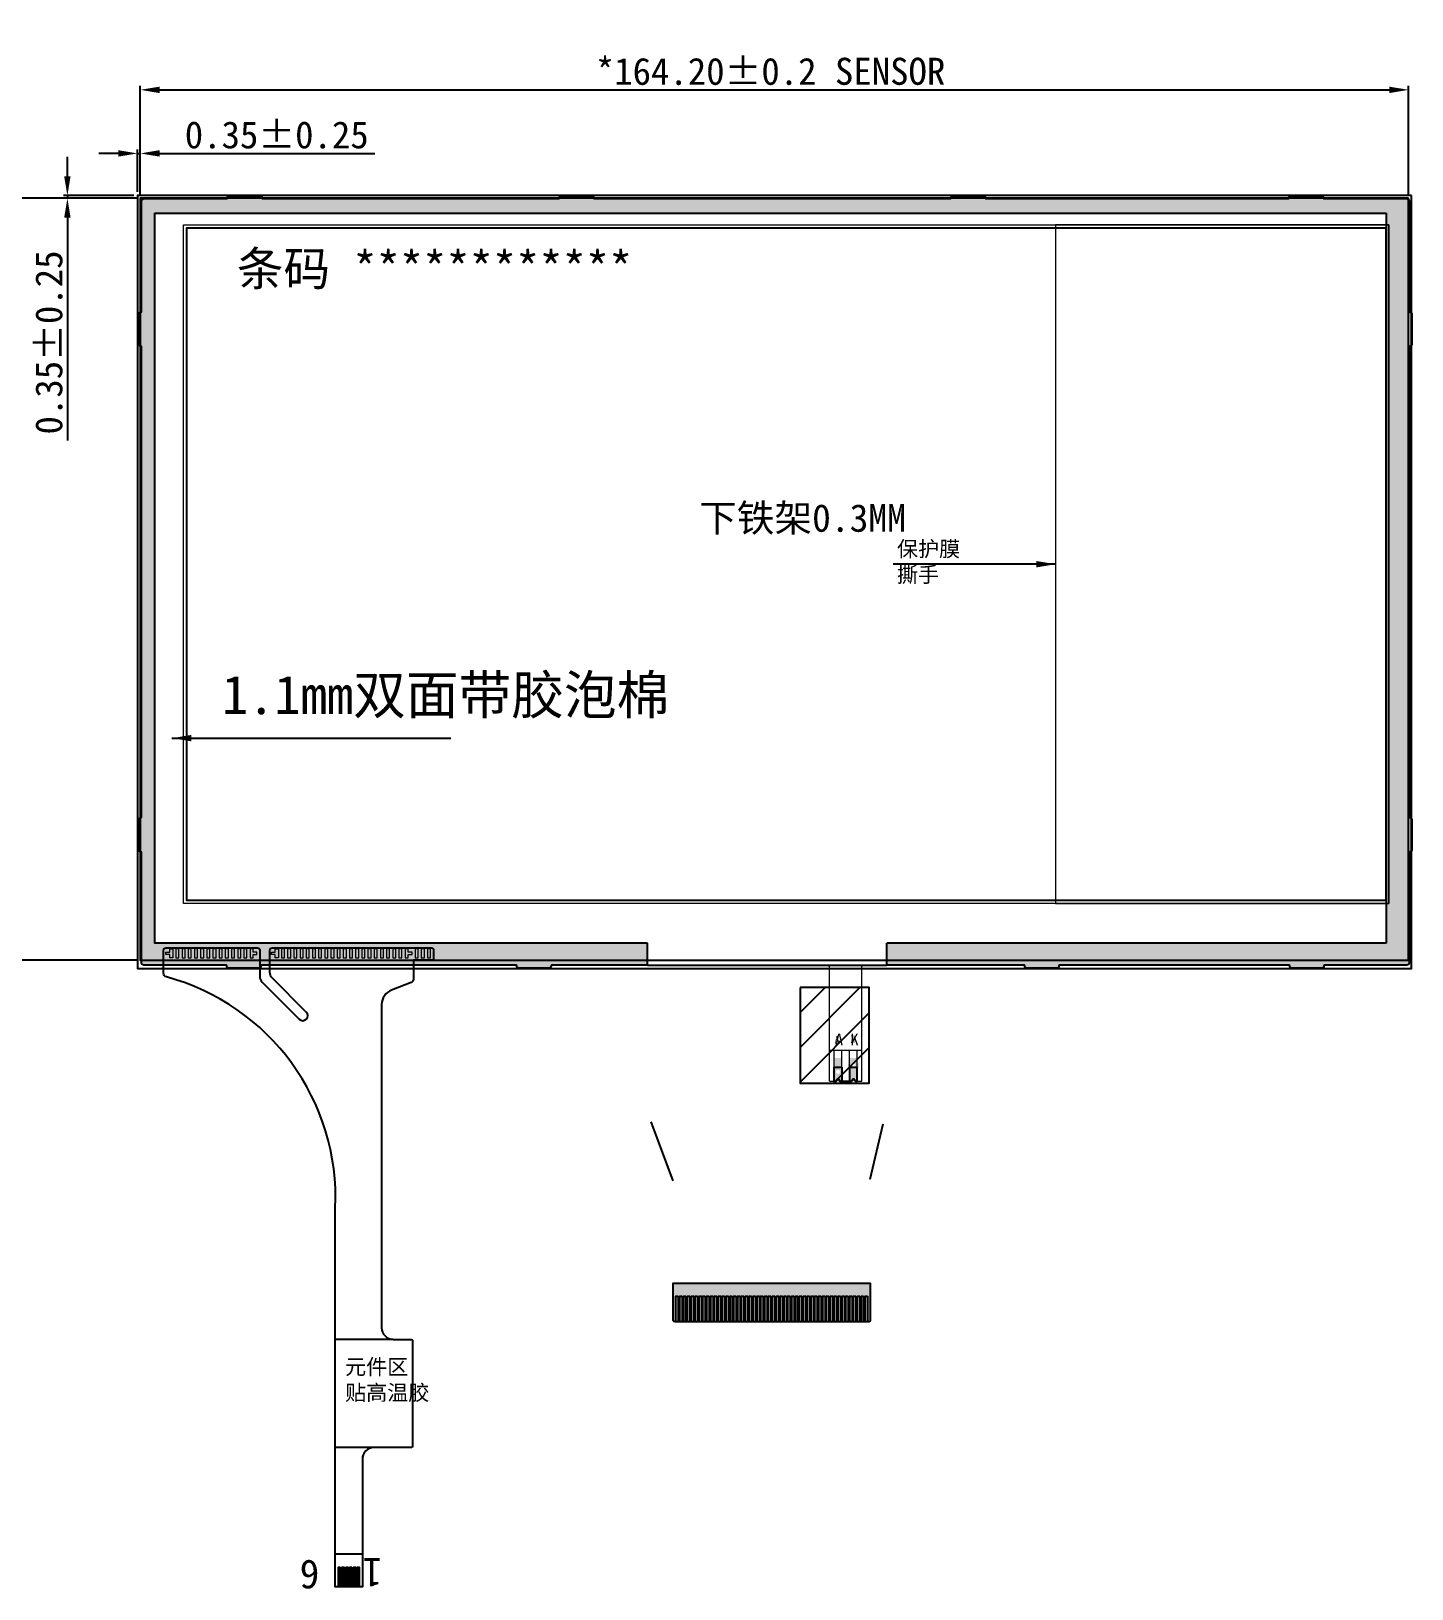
# Model space of a CAD drawing. Extents: x 23 to 280686, y -58 to 9807.
# Drawn here: x 143517.5 to 143696.3, y 3986 to 4187.5 of the extents above; entities that cross this region are included whole.
import ezdxf
from ezdxf.enums import TextEntityAlignment as Align

# ---------------------------------------------------------------- set-up
doc = ezdxf.new("R2010")
doc.units = 0
doc.header["$LTSCALE"] = 23.1
doc.header["$PDMODE"] = 35
doc.layers.get('0').update_dxf_attribs({"linetype": 'CONTINUOUS'})
doc.layers.get('Defpoints').update_dxf_attribs({"linetype": 'CONTINUOUS'})
for name, color, linetype in [('Bezel_U', 30, 'CONTINUOUS'), ('Cover lens', 6, 'CONTINUOUS'), ('DIM', 130, 'CONTINUOUS'), ('FPC', 30, 'CONTINUOUS'), ('LCD', 3, 'CONTINUOUS'), ('SENSOR OD', 7, 'CONTINUOUS'), ('TP', 42, 'CONTINUOUS'), ('标注', 3, 'CONTINUOUS'), ('白框', 7, 'CONTINUOUS')]:
    doc.layers.add(name, color=color, linetype=linetype)
doc.layers.add('core', color=7, linetype='CONTINUOUS', lineweight=20)
doc.layers.add('保护膜', color=75, linetype='CONTINUOUS', lineweight=5)
doc.styles.add('Arial', font='')
doc.styles.get("Standard").update_dxf_attribs({"font": ''})
doc.styles.add('TEXTSTYLE_1', font='txt_____.ttf', dxfattribs={"width": 0.8})
doc.styles.add('宋体', font='')
doc.styles.get('Arial').set_extended_font_data('SimSun')
doc.styles.get('Standard').set_extended_font_data('SimSun')
doc.styles.get('宋体').set_extended_font_data('SimSun')
doc.dimstyles.new('ORM1', dxfattribs={"dimtxt": 3.5, "dimasz": 2.5, "dimexe": 0.5, "dimexo": 0.5, "dimgap": 0.5, "dimtad": 1, "dimzin": 1, "dimdsep": 46, "dimtxsty": 'Arial', "dimcen": 2.5, "dimclrt": 7, "dimadec": 0, "dimazin": 0, "dimtfac": 1, "dimtmove": 0, "dimatfit": 3, "dimfxl": 1, "dimtolj": 2, "dimarcsym": 0})

# ---------------------------------------------------------------- blocks, each defined once
blk = doc.blocks.new('*D92')
at = {"layer": 'Defpoints', "color": 0, "transparency": 16777216}
for p in [(143695.84, 4179.93), (143531.64, 4165.9, 95.76), (143695.84, 4165.9, 95.76)]:
    blk.add_point(p, dxfattribs=at)
at = {"layer": 'DIM', "color": 0, "lineweight": -2, "transparency": 16777216}
for p, q in [((143531.64, 4166.4), (143531.64, 4180.43)), ((143695.84, 4166.4), (143695.84, 4180.43)), ((143534.14, 4179.93), (143693.34, 4179.93))]:
    blk.add_line(p, q, dxfattribs=at)
at = {"layer": 'DIM', "color": 0, "transparency": 16777216}
for points in [[(143534.14, 4180.34), (143534.14, 4179.51), (143531.64, 4179.93)], [(143693.34, 4180.34), (143693.34, 4179.51), (143695.84, 4179.93)]]:
    blk.add_solid(points, dxfattribs=at)
at = {"layer": 'DIM', "color": 7, "transparency": 16777216, "insert": (143613.24, 4182.3), "char_height": 3.5, "attachment_point": 5, "style": 'Arial'}
blk.add_mtext('\\A2;*164.20%%P0.2 SENSOR', dxfattribs=at)
blk = doc.blocks.new('*D93')
at = {"layer": 'Defpoints', "color": 0, "transparency": 16777216}
for p in [(143510.12, 4165.9), (143531.64, 4165.9, 95.76), (143531.64, 4067.3, 95.76)]:
    blk.add_point(p, dxfattribs=at)
at = {"layer": 'DIM', "color": 0, "lineweight": -2, "transparency": 16777216}
for p, q in [((143531.14, 4165.9), (143509.62, 4165.9)), ((143510.12, 4069.8), (143510.12, 4163.4)), ((143531.14, 4067.3), (143509.62, 4067.3))]:
    blk.add_line(p, q, dxfattribs=at)
at = {"layer": 'DIM', "color": 0, "transparency": 16777216}
for points in [[(143509.7, 4163.4), (143510.54, 4163.4), (143510.12, 4165.9)], [(143509.7, 4069.8), (143510.54, 4069.8), (143510.12, 4067.3)]]:
    blk.add_solid(points, dxfattribs=at)
at = {"layer": 'DIM', "color": 7, "transparency": 16777216, "insert": (143507.74, 4117.7), "char_height": 3.5, "attachment_point": 5, "rotation": 90, "style": 'Arial'}
blk.add_mtext('\\A2;*98.60%%P0.2 SENSOR', dxfattribs=at)
blk = doc.blocks.new('*D94')
at = {"layer": 'Defpoints', "color": 0, "transparency": 16777216}
for p in [(143531.64, 4171.7), (143531.29, 4166.25), (143531.64, 4165.9)]:
    blk.add_point(p, dxfattribs=at)
at = {"layer": 'DIM', "color": 0, "lineweight": -2, "transparency": 16777216}
for p, q in [((143531.29, 4166.75), (143531.29, 4172.2)), ((143531.64, 4166.4), (143531.64, 4172.2)), ((143528.79, 4171.7), (143526.29, 4171.7)), ((143531.29, 4171.7), (143531.64, 4171.7)), ((143534.14, 4171.7), (143561.99, 4171.7))]:
    blk.add_line(p, q, dxfattribs=at)
at = {"layer": 'DIM', "color": 0, "transparency": 16777216}
for points in [[(143528.79, 4172.12), (143528.79, 4171.29), (143531.29, 4171.7)], [(143534.14, 4172.12), (143534.14, 4171.29), (143531.64, 4171.7)]]:
    blk.add_solid(points, dxfattribs=at)
at = {"layer": 'DIM', "color": 7, "transparency": 16777216, "insert": (143549.31, 4174.08), "char_height": 3.5, "attachment_point": 5, "style": 'Arial'}
blk.add_mtext('\\A2;0.35±0.25', dxfattribs=at)
blk = doc.blocks.new('*D95')
at = {"layer": 'Defpoints', "color": 0, "transparency": 16777216}
for p in [(143531.29, 4166.25), (143522.21, 4165.9), (143531.64, 4165.9)]:
    blk.add_point(p, dxfattribs=at)
at = {"layer": 'DIM', "color": 0, "lineweight": -2, "transparency": 16777216}
for p, q in [((143522.21, 4168.75), (143522.21, 4171.25)), ((143530.79, 4166.25), (143521.71, 4166.25)), ((143522.21, 4166.25), (143522.21, 4165.9)), ((143531.14, 4165.9), (143521.71, 4165.9)), ((143522.21, 4163.4), (143522.21, 4134.57))]:
    blk.add_line(p, q, dxfattribs=at)
at = {"layer": 'DIM', "color": 0, "transparency": 16777216}
for points in [[(143521.79, 4168.75), (143522.62, 4168.75), (143522.21, 4166.25)], [(143521.79, 4163.4), (143522.62, 4163.4), (143522.21, 4165.9)]]:
    blk.add_solid(points, dxfattribs=at)
at = {"layer": 'DIM', "color": 7, "transparency": 16777216, "insert": (143519.83, 4147.24), "char_height": 3.5, "attachment_point": 5, "rotation": 90, "style": 'Arial'}
blk.add_mtext('\\A2;0.35±0.25', dxfattribs=at)
blk = doc.blocks.new('ROUND_5')
at = {"const_width": 0.00005}
blk.add_lwpolyline([(-0.000024, 0, 1), (0.000024, 0, 1)], format="xyb", close=True, dxfattribs=at)
blk = doc.blocks.new('ROUND_21')
at = {"const_width": 0.00005}
blk.add_lwpolyline([(-0.000024, 0, 1), (0.000024, 0, 1)], format="xyb", close=True, dxfattribs=at)
blk = doc.blocks.new('ROUND_24')
at = {"const_width": 0.0025}
blk.add_lwpolyline([(-0.00125, 0, 1), (0.00125, 0, 1)], format="xyb", close=True, dxfattribs=at)
blk = doc.blocks.new('fdfdsfsdf')
h = blk.add_hatch()
h.set_pattern_fill('ANSI36', color=3, scale=0.2, style=0)
h.set_pattern_definition([(45, (141966.7357, 3056.25546), (0.3367596, 1.2347852), [1.5875, -0.3175, 0, -0.3175])])
h.paths.add_polyline_path([(142574.63, 3352.94), (142562.19, 3352.94), (142562.1, 3352.68), (142561.89, 3352.59), (142557.99, 3352.59), (142557.78, 3352.68), (142557.69, 3352.94), (142524.64, 3352.94), (142524.56, 3352.68), (142524.34, 3352.59), (142520.44, 3352.59), (142520.23, 3352.68), (142520.14, 3352.94), (142509.44, 3352.94), (142509.23, 3353.03), (142509.14, 3353.24), (142509.14, 3367.59), (142508.88, 3367.68), (142508.79, 3367.89), (142508.79, 3371.79), (142508.88, 3372), (142509.14, 3372.09), (142509.14, 3432.99), (142508.88, 3433.08), (142508.79, 3433.29), (142508.79, 3437.19), (142508.88, 3437.4), (142509.14, 3437.49), (142509.14, 3451.84), (142509.23, 3452.05), (142509.44, 3452.14), (142520.24, 3452.14), (142520.33, 3452.4), (142520.54, 3452.49), (142524.44, 3452.49), (142524.65, 3452.4), (142524.74, 3452.14), (142563.19, 3452.14), (142563.28, 3452.4), (142563.49, 3452.49), (142567.39, 3452.49), (142567.6, 3452.4), (142567.69, 3452.14), (142613.89, 3452.14), (142613.98, 3452.4), (142614.19, 3452.49), (142618.09, 3452.49), (142618.3, 3452.4), (142618.39, 3452.14), (142657.64, 3452.14), (142657.73, 3452.4), (142657.94, 3452.49), (142661.84, 3452.49), (142662.05, 3452.4), (142662.14, 3452.14), (142672.94, 3452.14), (142673.15, 3452.05), (142673.24, 3451.84), (142673.24, 3437.49), (142673.5, 3437.4), (142673.59, 3437.19), (142673.59, 3433.29), (142673.5, 3433.08), (142673.24, 3432.99), (142673.24, 3372.09), (142673.5, 3372), (142673.59, 3371.79), (142673.59, 3367.89), (142673.5, 3367.68), (142673.24, 3367.59), (142673.24, 3353.24), (142673.15, 3353.03), (142672.94, 3352.94), (142662.23, 3352.94), (142662.15, 3352.68), (142661.93, 3352.59), (142658.03, 3352.59), (142657.82, 3352.68), (142657.73, 3352.94), (142627.94, 3352.94), (142627.85, 3352.68), (142627.64, 3352.59), (142623.74, 3352.59), (142623.53, 3352.68), (142623.44, 3352.94), (142605.63, 3352.94), (142605.63, 3355.82), (142670.24, 3355.82), (142670.24, 3450.27), (142510.83, 3450.27), (142510.83, 3355.82), (142574.63, 3355.82)])
blk.add_hatch(color=31).paths.add_polyline_path([(142577.97, 3306.99), (142577.97, 3311.81), (142603.47, 3311.81), (142603.47, 3307), (142603.41, 3306.88), (142603.27, 3306.81), (142578.2, 3306.82), (142578.04, 3306.86)])
at = {"layer": 'core'}
h = blk.add_hatch(color=1, dxfattribs=at)
h.paths.add_polyline_path([(142599.55, 3339.16, -1), (142599.05, 3339.16, -1)], flags=16)
edge = h.paths.add_edge_path()
edge.add_line((142599.8, 3340.96), (142598.8, 3340.96))
edge.add_line((142598.8, 3340.96), (142598.8, 3339.65))
edge.add_arc((142599.3, 3339.16), 0.7, 135.5847, 224.4153)
edge.add_line((142598.8, 3338.67), (142598.8, 3337.96))
edge.add_line((142598.8, 3337.96), (142599.05, 3337.96))
edge.add_arc((142599.3, 3337.96), 0.25, 0, 180, ccw=False)
edge.add_line((142599.55, 3337.96), (142599.8, 3337.96))
edge.add_line((142599.8, 3337.96), (142599.8, 3338.67))
edge.add_arc((142599.3, 3339.16), 0.7, 315.5847, 404.4153)
edge.add_line((142599.8, 3339.65), (142599.8, 3340.96))
h = blk.add_hatch(color=5, dxfattribs=at)
h.paths.add_polyline_path([(142601.55, 3339.96, -1), (142601.05, 3339.96, -1)], flags=16)
edge = h.paths.add_edge_path()
edge.add_line((142601.8, 3340.96), (142600.8, 3340.96))
edge.add_line((142600.8, 3340.96), (142600.8, 3340.45))
edge.add_arc((142601.3, 3339.96), 0.7, 135.5847, 224.4153)
edge.add_line((142600.8, 3339.47), (142600.8, 3337.96))
edge.add_line((142600.8, 3337.96), (142601.05, 3337.96))
edge.add_arc((142601.3, 3337.96), 0.25, 0, 180, ccw=False)
edge.add_line((142601.55, 3337.96), (142601.8, 3337.96))
edge.add_line((142601.8, 3337.96), (142601.8, 3339.47))
edge.add_arc((142601.3, 3339.96), 0.7, 315.5847, 404.4153)
edge.add_line((142601.8, 3340.45), (142601.8, 3340.96))
at = {"layer": 'DIM', "linetype": 'Continuous'}
h = blk.add_hatch(dxfattribs=at)
h.set_pattern_fill('ANSI31', color=256, style=0)
h.set_pattern_definition([(45, (141279.504, 2621.0105), (-2.245064, 2.245064), [])])
h.paths.add_polyline_path([(142594.38, 3337.68), (142603.34, 3337.68), (142603.34, 3350.06), (142594.38, 3350.06)])
at = {"color": 3}
for p, q in [((142574.63, 3352.94), (142574.63, 3355.82)), ((142605.63, 3352.94), (142605.63, 3355.82)), ((142574.63, 3352.94), (142605.63, 3352.94))]:
    blk.add_line(p, q, dxfattribs=at)
at = {"color": 34}
for p, q in [((142577.97, 3325.04), (142575.13, 3332.7)), ((142603.47, 3325.29), (142605.13, 3332.45))]:
    blk.add_line(p, q, dxfattribs=at)
at = {"color": 3}
for points in [[(142574.63, 3352.94), (142562.19, 3352.94), (142562.1, 3352.68), (142561.89, 3352.59), (142557.99, 3352.59), (142557.78, 3352.68), (142557.69, 3352.94), (142524.64, 3352.94), (142524.56, 3352.68), (142524.34, 3352.59), (142520.44, 3352.59), (142520.23, 3352.68), (142520.14, 3352.94), (142509.44, 3352.94), (142509.23, 3353.03), (142509.14, 3353.24), (142509.14, 3367.59), (142508.88, 3367.68), (142508.79, 3367.89), (142508.79, 3371.79), (142508.88, 3372), (142509.14, 3372.09), (142509.14, 3432.99), (142508.88, 3433.08), (142508.79, 3433.29), (142508.79, 3437.19), (142508.88, 3437.4), (142509.14, 3437.49), (142509.14, 3451.84), (142509.23, 3452.05), (142509.44, 3452.14), (142520.24, 3452.14), (142520.33, 3452.4), (142520.54, 3452.49), (142524.44, 3452.49), (142524.65, 3452.4), (142524.74, 3452.14), (142563.19, 3452.14), (142563.28, 3452.4), (142563.49, 3452.49), (142567.39, 3452.49), (142567.6, 3452.4), (142567.69, 3452.14), (142613.89, 3452.14), (142613.98, 3452.4), (142614.19, 3452.49), (142618.09, 3452.49), (142618.3, 3452.4), (142618.39, 3452.14), (142657.64, 3452.14), (142657.73, 3452.4), (142657.94, 3452.49), (142661.84, 3452.49), (142662.05, 3452.4), (142662.14, 3452.14), (142672.94, 3452.14), (142673.15, 3452.05), (142673.24, 3451.84), (142673.24, 3437.49), (142673.5, 3437.4), (142673.59, 3437.19), (142673.59, 3433.29), (142673.5, 3433.08), (142673.24, 3432.99), (142673.24, 3372.09), (142673.5, 3372), (142673.59, 3371.79), (142673.59, 3367.89), (142673.5, 3367.68), (142673.24, 3367.59), (142673.24, 3353.24)], [(142673.24, 3353.24), (142673.15, 3353.03), (142672.94, 3352.94), (142662.23, 3352.94), (142662.15, 3352.68), (142661.93, 3352.59), (142658.03, 3352.59), (142657.82, 3352.68), (142657.73, 3352.94), (142627.94, 3352.94), (142627.85, 3352.68), (142627.64, 3352.59), (142623.74, 3352.59), (142623.53, 3352.68), (142623.44, 3352.94), (142605.63, 3352.94)]]:
    blk.add_lwpolyline(points, dxfattribs=at)
at = {"color": 31}
blk.add_lwpolyline([(142577.97, 3306.99), (142577.97, 3311.81), (142603.47, 3311.81), (142603.47, 3307), (142603.41, 3306.88), (142603.27, 3306.81), (142578.2, 3306.82), (142578.04, 3306.86), (142577.97, 3306.99)], dxfattribs=at)
at = {"layer": 'Bezel_U', "linetype": 'Continuous'}
for p, q in [((142598.8, 3338.47), (142598.8, 3339.78)), ((142598.8, 3338.47), (142598.8, 3339.78)), ((142598.8, 3339.78), (142599.8, 3339.78)), ((142599.8, 3339.78), (142599.8, 3338.47)), ((142600.8, 3339.78), (142600.8, 3339.27)), ((142600.8, 3339.78), (142601.8, 3339.78)), ((142601.8, 3339.27), (142601.8, 3339.78)), ((142598.8, 3337.96), (142598.8, 3338.67)), ((142598.8, 3337.96), (142598.8, 3338.67)), ((142598.8, 3337.96), (142599.05, 3337.96)), ((142599.55, 3337.96), (142601.05, 3337.96)), ((142599.8, 3338.67), (142599.8, 3337.96)), ((142600.8, 3339.47), (142600.8, 3337.96)), ((142601.55, 3337.96), (142601.8, 3337.96)), ((142601.8, 3337.96), (142601.8, 3339.47))]:
    blk.add_line(p, q, dxfattribs=at)
for centre in [(142599.3, 3337.96), (142601.3, 3337.96)]:
    blk.add_arc(centre, 0.25, 0, 180, dxfattribs=at)
at = {"layer": 'DIM', "linetype": 'Continuous'}
blk.add_lwpolyline([(142594.38, 3350.06), (142594.38, 3337.68), (142603.34, 3337.68), (142603.34, 3350.06)], close=True, dxfattribs=at)
at = {"layer": 'TP', "color": 34, "ltscale": 10, "const_width": 0.005}
for points in [[(142575.13, 3332.7), (142575.13, 3352.94)], [(142605.13, 3352.94), (142605.13, 3332.45)], [(142577.97, 3306.99), (142577.97, 3325.04)], [(142603.47, 3325.29), (142603.47, 3306.99)]]:
    blk.add_lwpolyline(points, dxfattribs=at)
at = {"layer": 'TP', "ltscale": 10}
for points in [[(142578.62, 3310.12), (142578.62, 3306.82), (142578.32, 3306.82), (142578.32, 3310.12)], [(142579.12, 3310.12), (142579.12, 3306.82), (142578.82, 3306.82), (142578.82, 3310.12)], [(142579.62, 3310.12), (142579.62, 3306.82), (142579.32, 3306.82), (142579.32, 3310.12)], [(142580.12, 3310.12), (142580.12, 3306.82), (142579.82, 3306.82), (142579.82, 3310.12)], [(142580.62, 3310.12), (142580.62, 3306.82), (142580.32, 3306.82), (142580.32, 3310.12)], [(142581.12, 3310.12), (142581.12, 3306.82), (142580.82, 3306.82), (142580.82, 3310.12)], [(142581.62, 3310.12), (142581.62, 3306.82), (142581.32, 3306.82), (142581.32, 3310.12)], [(142582.12, 3310.12), (142582.12, 3306.82), (142581.82, 3306.82), (142581.82, 3310.12)], [(142582.62, 3310.12), (142582.62, 3306.82), (142582.32, 3306.82), (142582.32, 3310.12)], [(142583.12, 3310.12), (142583.12, 3306.82), (142582.82, 3306.82), (142582.82, 3310.12)], [(142583.62, 3310.12), (142583.62, 3306.82), (142583.32, 3306.82), (142583.32, 3310.12)], [(142584.12, 3310.12), (142584.12, 3306.82), (142583.82, 3306.82), (142583.82, 3310.12)], [(142584.62, 3310.12), (142584.62, 3306.82), (142584.32, 3306.82), (142584.32, 3310.12)], [(142585.12, 3310.12), (142585.12, 3306.82), (142584.82, 3306.82), (142584.82, 3310.12)], [(142585.62, 3310.12), (142585.62, 3306.82), (142585.32, 3306.82), (142585.32, 3310.12)], [(142586.12, 3310.12), (142586.12, 3306.82), (142585.82, 3306.82), (142585.82, 3310.12)], [(142586.62, 3310.12), (142586.62, 3306.82), (142586.32, 3306.82), (142586.32, 3310.12)], [(142587.12, 3310.12), (142587.12, 3306.82), (142586.82, 3306.82), (142586.82, 3310.12)], [(142587.62, 3310.12), (142587.62, 3306.82), (142587.32, 3306.82), (142587.32, 3310.12)], [(142588.12, 3310.12), (142588.12, 3306.82), (142587.82, 3306.82), (142587.82, 3310.12)], [(142588.62, 3310.12), (142588.62, 3306.82), (142588.32, 3306.82), (142588.32, 3310.12)], [(142589.12, 3310.12), (142589.12, 3306.82), (142588.82, 3306.82), (142588.82, 3310.12)], [(142589.62, 3310.12), (142589.62, 3306.82), (142589.32, 3306.82), (142589.32, 3310.12)], [(142590.12, 3310.12), (142590.12, 3306.82), (142589.82, 3306.82), (142589.82, 3310.12)], [(142590.62, 3310.12), (142590.62, 3306.82), (142590.32, 3306.82), (142590.32, 3310.12)], [(142591.12, 3310.12), (142591.12, 3306.82), (142590.82, 3306.82), (142590.82, 3310.12)], [(142591.62, 3310.12), (142591.62, 3306.82), (142591.32, 3306.82), (142591.32, 3310.12)], [(142592.12, 3310.12), (142592.12, 3306.82), (142591.82, 3306.82), (142591.82, 3310.12)], [(142592.62, 3310.12), (142592.62, 3306.82), (142592.32, 3306.82), (142592.32, 3310.12)], [(142593.12, 3310.12), (142593.12, 3306.82), (142592.82, 3306.82), (142592.82, 3310.12)], [(142593.62, 3310.12), (142593.62, 3306.82), (142593.32, 3306.82), (142593.32, 3310.12)], [(142594.12, 3310.12), (142594.12, 3306.82), (142593.82, 3306.82), (142593.82, 3310.12)], [(142594.62, 3310.12), (142594.62, 3306.82), (142594.32, 3306.82), (142594.32, 3310.12)], [(142595.12, 3310.12), (142595.12, 3306.82), (142594.82, 3306.82), (142594.82, 3310.12)], [(142595.62, 3310.12), (142595.62, 3306.82), (142595.32, 3306.82), (142595.32, 3310.12)], [(142596.12, 3310.12), (142596.12, 3306.82), (142595.82, 3306.82), (142595.82, 3310.12)], [(142596.62, 3310.12), (142596.62, 3306.82), (142596.32, 3306.82), (142596.32, 3310.12)], [(142597.12, 3310.12), (142597.12, 3306.82), (142596.82, 3306.82), (142596.82, 3310.12)], [(142597.62, 3310.12), (142597.62, 3306.82), (142597.32, 3306.82), (142597.32, 3310.12)], [(142598.12, 3310.12), (142598.12, 3306.82), (142597.82, 3306.82), (142597.82, 3310.12)], [(142598.62, 3310.12), (142598.62, 3306.82), (142598.32, 3306.82), (142598.32, 3310.12)], [(142599.12, 3310.12), (142599.12, 3306.82), (142598.82, 3306.82), (142598.82, 3310.12)], [(142599.62, 3310.12), (142599.62, 3306.82), (142599.32, 3306.82), (142599.32, 3310.12)], [(142600.12, 3310.12), (142600.12, 3306.82), (142599.82, 3306.82), (142599.82, 3310.12)], [(142600.62, 3310.12), (142600.62, 3306.82), (142600.32, 3306.82), (142600.32, 3310.12)], [(142601.12, 3310.12), (142601.12, 3306.82), (142600.82, 3306.82), (142600.82, 3310.12)], [(142601.62, 3310.12), (142601.62, 3306.82), (142601.32, 3306.82), (142601.32, 3310.12)], [(142602.12, 3310.12), (142602.12, 3306.82), (142601.82, 3306.82), (142601.82, 3310.12)], [(142602.62, 3310.12), (142602.62, 3306.82), (142602.32, 3306.82), (142602.32, 3310.12)], [(142603.12, 3310.12), (142603.12, 3306.82), (142602.82, 3306.82), (142602.82, 3310.12)]]:
    blk.add_lwpolyline(points, close=True, dxfattribs=at)
for points, const_width in [([(142577.97, 3306.98), (142577.97, 3307.02)], 0.005), ([(142577.98, 3306.95), (142577.97, 3306.98)], 0.005), ([(142578, 3306.92), (142577.98, 3306.95)], 0.005), ([(142578.02, 3306.89), (142578, 3306.92)], 0.005), ([(142578, 3307.02), (142578, 3307)], 0.0001), ([(142578, 3307), (142578, 3306.98)], 0.0001), ([(142578, 3306.98), (142578, 3306.96)], 0.0001), ([(142578, 3306.96), (142578.01, 3306.95)], 0.0001), ([(142578.01, 3306.95), (142578.01, 3306.93)], 0.0001), ([(142578.01, 3306.93), (142578.02, 3306.92)], 0.0001), ([(142578.04, 3306.86), (142578.02, 3306.89)], 0.005), ([(142578.02, 3306.92), (142578.03, 3306.9)], 0.0001), ([(142578.03, 3306.9), (142578.04, 3306.89)], 0.0001), ([(142578.04, 3306.89), (142578.05, 3306.87)], 0.0001), ([(142578.07, 3306.84), (142578.04, 3306.86)], 0.005), ([(142578.05, 3306.87), (142578.07, 3306.86)], 0.0001), ([(142578.07, 3306.86), (142578.08, 3306.85)], 0.0001), ([(142578.1, 3306.83), (142578.07, 3306.84)], 0.005), ([(142578.08, 3306.85), (142578.1, 3306.84)], 0.0001), ([(142578.1, 3306.84), (142578.11, 3306.83)], 0.0001), ([(142578.14, 3306.82), (142578.1, 3306.83)], 0.005), ([(142578.11, 3306.83), (142578.13, 3306.83)], 0.0001), ([(142578.13, 3306.83), (142578.14, 3306.82)], 0.0001), ([(142578.17, 3306.82), (142578.14, 3306.82)], 0.005), ([(142578.14, 3306.82), (142578.16, 3306.82)], 0.0001), ([(142578.16, 3306.82), (142578.18, 3306.82)], 0.0001), ([(142603.27, 3306.82), (142578.17, 3306.82)], 0.005), ([(142578.18, 3306.82), (142578.2, 3306.82)], 0.0001), ([(142578.2, 3306.82), (142603.25, 3306.82)], 0.0001), ([(142603.25, 3306.82), (142603.26, 3306.82)], 0.0001), ([(142603.26, 3306.82), (142603.28, 3306.82)], 0.0001), ([(142603.31, 3306.82), (142603.27, 3306.82)], 0.005), ([(142603.28, 3306.82), (142603.3, 3306.82)], 0.0001), ([(142603.3, 3306.82), (142603.31, 3306.83)], 0.0001), ([(142603.34, 3306.83), (142603.31, 3306.82)], 0.005), ([(142603.31, 3306.83), (142603.33, 3306.83)], 0.0001), ([(142603.33, 3306.83), (142603.35, 3306.84)], 0.0001), ([(142603.37, 3306.84), (142603.34, 3306.83)], 0.005), ([(142603.35, 3306.84), (142603.36, 3306.85)], 0.0001), ([(142603.36, 3306.85), (142603.37, 3306.86)], 0.0001), ([(142603.37, 3306.86), (142603.39, 3306.87)], 0.0001), ([(142603.4, 3306.86), (142603.37, 3306.84)], 0.005), ([(142603.39, 3306.87), (142603.4, 3306.89)], 0.0001), ([(142603.4, 3306.89), (142603.41, 3306.9)], 0.0001), ([(142603.42, 3306.89), (142603.4, 3306.86)], 0.005), ([(142603.41, 3306.9), (142603.42, 3306.92)], 0.0001), ([(142603.42, 3306.92), (142603.43, 3306.93)], 0.0001), ([(142603.44, 3306.92), (142603.42, 3306.89)], 0.005), ([(142603.43, 3306.95), (142603.44, 3306.96)], 0.0001), ([(142603.43, 3306.93), (142603.43, 3306.95)], 0.0001), ([(142603.44, 3307), (142603.45, 3307.02)], 0.0001), ([(142603.44, 3306.98), (142603.44, 3307)], 0.0001), ([(142603.44, 3306.96), (142603.44, 3306.98)], 0.0001), ([(142603.46, 3306.95), (142603.44, 3306.92)], 0.005), ([(142603.47, 3306.98), (142603.46, 3306.95)], 0.005), ([(142603.47, 3307.02), (142603.47, 3306.98)], 0.005)]:
    blk.add_lwpolyline(points, dxfattribs=dict(at, const_width=const_width))
at = {"layer": '标注', "color": 31, "linetype": 'Continuous', "lineweight": 20}
for p, q in [((142598.2, 3337.96), (142598.2, 3352.94)), ((142602.4, 3337.96), (142602.4, 3352.94)), ((142598.2, 3341.96), (142602.4, 3341.96)), ((142598.8, 3337.96), (142598.8, 3341.96)), ((142599.8, 3337.96), (142599.8, 3341.96)), ((142600.8, 3337.96), (142600.8, 3341.96)), ((142601.8, 3337.96), (142601.8, 3341.96)), ((142598.2, 3337.96), (142599.15, 3337.96)), ((142598.2, 3337.96), (142599.15, 3337.96)), ((142599.45, 3337.96), (142601.15, 3337.96)), ((142599.45, 3337.96), (142601.15, 3337.96)), ((142601.45, 3337.96), (142602.4, 3337.96)), ((142601.45, 3337.96), (142602.4, 3337.96))]:
    blk.add_line(p, q, dxfattribs=at)
for centre in [(142599.3, 3337.96), (142601.3, 3337.96)]:
    blk.add_arc(centre, 0.15, 0, 180, dxfattribs=at)
at = {"layer": '白框', "color": 3, "linetype": 'Continuous'}
for p, q in [((142510.83, 3450.27), (142670.24, 3450.27)), ((142510.83, 3450.27), (142510.83, 3355.82)), ((142670.24, 3450.27), (142670.24, 3355.82)), ((142574.63, 3355.82), (142510.83, 3355.82)), ((142670.24, 3355.82), (142605.63, 3355.82))]:
    blk.add_line(p, q, dxfattribs=at)
at = {"layer": 'TP', "ltscale": 10}
for name, p in [('ROUND_21', (142577.67, 3311)), ('ROUND_24', (142577.97, 3307.02)), ('ROUND_24', (142577.97, 3306.98)), ('ROUND_24', (142577.98, 3306.95)), ('ROUND_24', (142578, 3306.92)), ('ROUND_24', (142578.02, 3306.89)), ('ROUND_24', (142578.04, 3306.86)), ('ROUND_24', (142578.07, 3306.84)), ('ROUND_24', (142578.1, 3306.83)), ('ROUND_24', (142578.14, 3306.82)), ('ROUND_24', (142578.17, 3306.82)), ('ROUND_24', (142603.27, 3306.82)), ('ROUND_24', (142603.31, 3306.82)), ('ROUND_24', (142603.34, 3306.83)), ('ROUND_24', (142603.37, 3306.84)), ('ROUND_24', (142603.4, 3306.86)), ('ROUND_24', (142603.42, 3306.89)), ('ROUND_24', (142603.44, 3306.92)), ('ROUND_24', (142603.46, 3306.95)), ('ROUND_24', (142603.47, 3307.02)), ('ROUND_24', (142603.47, 3306.98))]:
    blk.add_blockref(name, p, dxfattribs=at)
at = {"layer": 'TP', "ltscale": 10, "xscale": -1}
for p in [(142578, 3307.02), (142578, 3307), (142578, 3306.98), (142578, 3306.96), (142578.01, 3306.95), (142578.01, 3306.93), (142578.02, 3306.92), (142578.03, 3306.9), (142578.04, 3306.89), (142578.05, 3306.87), (142578.07, 3306.86), (142578.08, 3306.85), (142578.1, 3306.84), (142578.11, 3306.83), (142578.13, 3306.83), (142578.14, 3306.82), (142578.16, 3306.82), (142578.18, 3306.82), (142578.2, 3306.82), (142603.25, 3306.82), (142603.26, 3306.82), (142603.28, 3306.82), (142603.3, 3306.82), (142603.31, 3306.83), (142603.33, 3306.83), (142603.35, 3306.84), (142603.36, 3306.85), (142603.37, 3306.86), (142603.39, 3306.87), (142603.4, 3306.89), (142603.41, 3306.9), (142603.42, 3306.92), (142603.43, 3306.95), (142603.43, 3306.93), (142603.44, 3307), (142603.44, 3306.98), (142603.44, 3306.96), (142603.45, 3307.02)]:
    blk.add_blockref('ROUND_5', p, dxfattribs=at)
at = {"color": 1, "linetype": 'ByBlock', "lineweight": 15, "style": '宋体'}
blk.add_text('条码 ************', height=4.4246, dxfattribs=at).set_placement((142547.08, 3443.09), align=Align.MIDDLE_CENTER)
at = {"color": 5, "insert": (142581.33, 3412.61), "char_height": 3.5718, "width": 30.8881, "attachment_point": 1}
blk.add_mtext('{\\fSimSun|b0|i0|c134|p54;\\C1;下铁架0.3MM}', dxfattribs=at)
at = {"layer": 'core', "color": 1, "char_height": 1.5, "width": 0.7823, "attachment_point": 1, "style": '宋体'}
for s, insert in [('A', (142598.93, 3344.1)), ('K', (142600.93, 3344.1))]:
    blk.add_mtext(s, dxfattribs=dict(at, insert=insert))
at = {"layer": 'FPC', "color": 0, "linetype": 'ByBlock', "lineweight": 15, "extrusion": (0, 0, -1), "char_height": 1, "width": 0.7678, "attachment_point": 3, "text_direction": (-1, 0, 0), "style": 'TEXTSTYLE_1'}
for s, insert in [('{\\fSimSun|b0|i0|c134|p2;A}', (142598.9, 3343.8)), ('{\\fSimSun|b0|i0|c134|p2;K}', (142600.94, 3343.89))]:
    blk.add_mtext(s, dxfattribs=dict(at, insert=insert))

msp = doc.modelspace()

# ---------------------------------------------------------------- linework, layer by layer
at = {"color": 4, "linetype": 'Continuous'}
for points in [[(143557.242, 3986.404), (143557.542, 3986.404), (143557.542, 3988.754), (143557.242, 3988.754), (143557.242, 3986.404)], [(143557.742, 3986.404), (143558.042, 3986.404), (143558.042, 3988.754), (143557.742, 3988.754), (143557.742, 3986.404)], [(143558.242, 3986.404), (143558.542, 3986.404), (143558.542, 3988.754), (143558.242, 3988.754), (143558.242, 3986.404)], [(143558.742, 3986.404), (143559.042, 3986.404), (143559.042, 3988.754), (143558.742, 3988.754), (143558.742, 3986.404)], [(143559.242, 3986.404), (143559.542, 3986.404), (143559.542, 3988.754), (143559.242, 3988.754), (143559.242, 3986.404)], [(143559.742, 3986.404), (143560.042, 3986.404), (143560.042, 3988.754), (143559.742, 3988.754), (143559.742, 3986.404)]]:
    msp.add_lwpolyline(points, close=True, dxfattribs=at)
at = {"layer": 'Cover lens'}
for points in [[(143696.192, 4166.254), (143531.292, 4166.254), (143531.292, 4066.254), (143696.192, 4066.254)], [(143692.892, 4075.054), (143537.652, 4075.054), (143537.652, 4162.054), (143692.892, 4162.054)]]:
    msp.add_lwpolyline(points, close=True, dxfattribs=at)
at = {"layer": 'DIM'}
for p, q in [((143564.392, 4018.254), (143556.892, 4018.254)), ((143561.892, 4004.254), (143556.892, 4004.254))]:
    msp.add_line(p, q, dxfattribs=at)
at = {"layer": 'FPC', "linetype": 'Continuous'}
msp.add_lwpolyline([(143534.952, 4068.904), (143546.823, 4068.904, -0.4142136), (143547.123, 4068.604), (143547.123, 4065.187, 0.1989124), (143547.416, 4064.48), (143552.217, 4059.679, 1), (143553.136, 4060.598), (143548.716, 4065.018, -0.1989124), (143548.423, 4065.725), (143548.423, 4068.604, -0.4142136), (143548.723, 4068.904), (143569.392, 4068.904, -0.4142136), (143569.592, 4068.704), (143569.592, 4067.304), (143567.029, 4067.304), (143567.029, 4064.9, -0.3093912), (143566.71, 4064.434), (143564.167, 4063.446, 0.3093912), (143562.892, 4061.582), (143562.892, 4019.754, 0.4142136), (143564.392, 4018.254), (143566.692, 4018.254, -0.4142136), (143566.892, 4018.054), (143566.892, 4004.454, -0.4142136), (143566.692, 4004.254), (143561.892, 4004.254, 0.4142136), (143560.392, 4002.754), (143560.392, 3986.254), (143556.892, 3986.254), (143556.892, 4035.21, 0.3517107), (143535.022, 4065.152, -0.3389655), (143534.652, 4065.635), (143534.652, 4068.604, -0.4142136)], format="xyb", close=True, dxfattribs=at)
at = {"layer": 'FPC', "linetype": 'Continuous', "lineweight": 0}
for points in [[(143534.952, 4068.354), (143535.452, 4068.354), (143535.452, 4068.804), (143535.852, 4068.804), (143535.852, 4067.604), (143535.452, 4067.604), (143535.452, 4068.054), (143534.952, 4068.054)], [(143536.252, 4067.604), (143536.652, 4067.604), (143536.652, 4068.804), (143536.252, 4068.804)], [(143537.052, 4067.604), (143537.452, 4067.604), (143537.452, 4068.804), (143537.052, 4068.804)], [(143537.852, 4067.604), (143538.252, 4067.604), (143538.252, 4068.804), (143537.852, 4068.804)], [(143538.652, 4067.604), (143539.052, 4067.604), (143539.052, 4068.804), (143538.652, 4068.804)], [(143539.452, 4067.604), (143539.852, 4067.604), (143539.852, 4068.804), (143539.452, 4068.804)], [(143540.252, 4067.604), (143540.652, 4067.604), (143540.652, 4068.804), (143540.252, 4068.804)], [(143541.052, 4067.604), (143541.452, 4067.604), (143541.452, 4068.804), (143541.052, 4068.804)], [(143541.852, 4067.604), (143542.252, 4067.604), (143542.252, 4068.804), (143541.852, 4068.804)], [(143542.652, 4067.604), (143543.052, 4067.604), (143543.052, 4068.804), (143542.652, 4068.804)], [(143543.452, 4067.604), (143543.852, 4067.604), (143543.852, 4068.804), (143543.452, 4068.804)], [(143544.252, 4067.604), (143544.652, 4067.604), (143544.652, 4068.804), (143544.252, 4068.804)], [(143545.052, 4067.604), (143545.452, 4067.604), (143545.452, 4068.804), (143545.052, 4068.804)], [(143546.752, 4068.354), (143546.252, 4068.354), (143546.252, 4068.804), (143545.852, 4068.804), (143545.852, 4067.604), (143546.252, 4067.604), (143546.252, 4068.054), (143546.752, 4068.054)], [(143548.623, 4068.354), (143549.123, 4068.354), (143549.123, 4068.804), (143549.523, 4068.804), (143549.523, 4067.604), (143549.123, 4067.604), (143549.123, 4068.054), (143548.623, 4068.054)], [(143549.923, 4067.604), (143550.323, 4067.604), (143550.323, 4068.804), (143549.923, 4068.804)], [(143550.723, 4067.604), (143551.123, 4067.604), (143551.123, 4068.804), (143550.723, 4068.804)], [(143551.523, 4067.604), (143551.923, 4067.604), (143551.923, 4068.804), (143551.523, 4068.804)], [(143552.323, 4067.604), (143552.723, 4067.604), (143552.723, 4068.804), (143552.323, 4068.804)], [(143553.123, 4067.604), (143553.523, 4067.604), (143553.523, 4068.804), (143553.123, 4068.804)], [(143553.923, 4067.604), (143554.323, 4067.604), (143554.323, 4068.804), (143553.923, 4068.804)], [(143554.723, 4067.604), (143555.123, 4067.604), (143555.123, 4068.804), (143554.723, 4068.804)], [(143555.523, 4067.604), (143555.923, 4067.604), (143555.923, 4068.804), (143555.523, 4068.804)], [(143556.323, 4067.604), (143556.723, 4067.604), (143556.723, 4068.804), (143556.323, 4068.804)], [(143557.123, 4067.604), (143557.523, 4067.604), (143557.523, 4068.804), (143557.123, 4068.804)], [(143557.923, 4067.604), (143558.323, 4067.604), (143558.323, 4068.804), (143557.923, 4068.804)], [(143558.723, 4067.604), (143559.123, 4067.604), (143559.123, 4068.804), (143558.723, 4068.804)], [(143559.523, 4067.604), (143559.923, 4067.604), (143559.923, 4068.804), (143559.523, 4068.804)], [(143560.323, 4067.604), (143560.723, 4067.604), (143560.723, 4068.804), (143560.323, 4068.804)], [(143561.123, 4067.604), (143561.523, 4067.604), (143561.523, 4068.804), (143561.123, 4068.804)], [(143561.923, 4067.604), (143562.323, 4067.604), (143562.323, 4068.804), (143561.923, 4068.804)], [(143562.723, 4067.604), (143563.123, 4067.604), (143563.123, 4068.804), (143562.723, 4068.804)], [(143563.523, 4067.604), (143563.923, 4067.604), (143563.923, 4068.804), (143563.523, 4068.804)], [(143564.323, 4067.604), (143564.723, 4067.604), (143564.723, 4068.804), (143564.323, 4068.804)], [(143565.123, 4067.604), (143565.523, 4067.604), (143565.523, 4068.804), (143565.123, 4068.804)], [(143566.823, 4068.354), (143566.323, 4068.354), (143566.323, 4068.804), (143565.923, 4068.804), (143565.923, 4067.604), (143566.323, 4067.604), (143566.323, 4068.054), (143566.823, 4068.054)], [(143567.223, 4067.604), (143567.623, 4067.604), (143567.623, 4068.804), (143567.223, 4068.804)], [(143568.023, 4067.604), (143568.423, 4067.604), (143568.423, 4068.804), (143568.023, 4068.804)], [(143568.823, 4067.604), (143569.223, 4067.604), (143569.223, 4068.804), (143568.823, 4068.804)]]:
    msp.add_lwpolyline(points, close=True, dxfattribs=at)
at = {"layer": 'LCD'}
msp.add_line((143560.392, 3990.454), (143556.892, 3990.454), dxfattribs=at)
at = {"layer": 'SENSOR OD'}
msp.add_lwpolyline([(143695.842, 4165.904), (143531.642, 4165.904), (143531.642, 4067.304), (143695.842, 4067.304)], close=True, dxfattribs=at)
at = {"layer": '保护膜'}
for points in [[(143693.292, 4074.654), (143537.252, 4074.654), (143537.252, 4162.454), (143693.292, 4162.454)], [(143693.292, 4162.454), (143650.142, 4162.454), (143650.142, 4074.654), (143693.292, 4074.654)]]:
    msp.add_lwpolyline(points, close=True, dxfattribs=at)

# ---------------------------------------------------------------- block references
at = {"layer": 'DIM'}
msp.add_blockref('fdfdsfsdf', (1022.668, 713.711), dxfattribs=at)

# ---------------------------------------------------------------- texts
at = {"char_height": 3.75, "attachment_point": 7, "rotation": 180, "style": '宋体'}
for s, insert, width in [('6', (143554.829, 3989.739), 9.98032), ('1', (143562.949, 3989.947), 4.8862)]:
    msp.add_mtext(s, dxfattribs=dict(at, insert=insert, width=width))
at = {"layer": 'DIM', "color": 0, "lineweight": 0, "insert": (143542.203, 4104.154), "char_height": 5, "width": 380.76796, "attachment_point": 1, "style": '宋体'}
msp.add_mtext('1.1mm双面带胶泡棉', dxfattribs=at)
at = {"layer": 'FPC', "lineweight": 0, "char_height": 2, "width": 10.72297, "attachment_point": 1, "style": 'Arial'}
for s, insert in [('{\\C2;保护膜撕手}', (143629.6, 4121.54)), ('{\\C7;元件区\\P贴高温胶}', (143558.155, 4015.702))]:
    msp.add_mtext(s, dxfattribs=dict(at, insert=insert))

# ---------------------------------------------------------------- dimensions: what is measured, and where the dimension line sits
at = {"layer": 'DIM'}
dim = msp.add_linear_dim(base=(143695.842, 4179.927, -95.764), p1=(143531.642, 4165.904), p2=(143695.842, 4165.904), text='*<>%%P0.2 SENSOR', dimstyle='ORM1', override={"dimfxl": 0.5, "dimarcsym": 2}, dxfattribs=at)
dim.commit()
dim.dimension.update_dxf_attribs({"geometry": '*D92', "text_midpoint": (143613.242, 4179.927, -95.764), "dimtype": 160})
dim = msp.add_linear_dim(base=(143531.642, 4171.704), p1=(143531.292, 4166.254), p2=(143531.642, 4165.904), dimstyle='ORM1', override={"dimgap": 0.5, "dimtol": 1, "dimlim": 0, "dimtp": 0.25, "dimtm": 0.25, "dimfxl": 0.5, "dimarcsym": 2}, dxfattribs=at)
dim.commit()
dim.dimension.update_dxf_attribs({"geometry": '*D94', "text_midpoint": (143549.314, 4171.704), "dimtype": 160})
dim = msp.add_linear_dim(base=(143522.207, 4165.904), p1=(143531.292, 4166.254), p2=(143531.642, 4165.904), angle=90, dimstyle='ORM1', override={"dimtol": 1, "dimtp": 0.25, "dimtm": 0.25, "dimfxl": 0.5, "dimarcsym": 2}, dxfattribs=at)
dim.commit()
dim.dimension.update_dxf_attribs({"geometry": '*D95', "text_midpoint": (143522.207, 4147.241), "dimtype": 160})
dim = msp.add_linear_dim(base=(143510.12, 4165.904, -95.764), p1=(143531.642, 4067.304), p2=(143531.642, 4165.904), angle=90, text='*<>%%P0.2 SENSOR', dimstyle='ORM1', override={"dimfxl": 0.5, "dimarcsym": 2}, dxfattribs=at)
dim.commit()
dim.dimension.update_dxf_attribs({"geometry": '*D93', "text_midpoint": (143510.12, 4117.704, -95.764), "dimtype": 160})

# ---------------------------------------------------------------- leaders
for points, override in [([(143650.142, 4118.554), (143629.105, 4118.554)], {"dimgap": 0.5, "dimtad": 0, "dimfxl": 5.346, "dimarcsym": 1}), ([(143535.742, 4096.046), (143571.833, 4096.046)], {"dimgap": 0.5, "dimtad": 0, "dimfxl": 0.5, "dimarcsym": 2})]:
    msp.add_leader(points, dimstyle='ORM1', override=override, dxfattribs=at)

doc.saveas('drawing.dxf')
